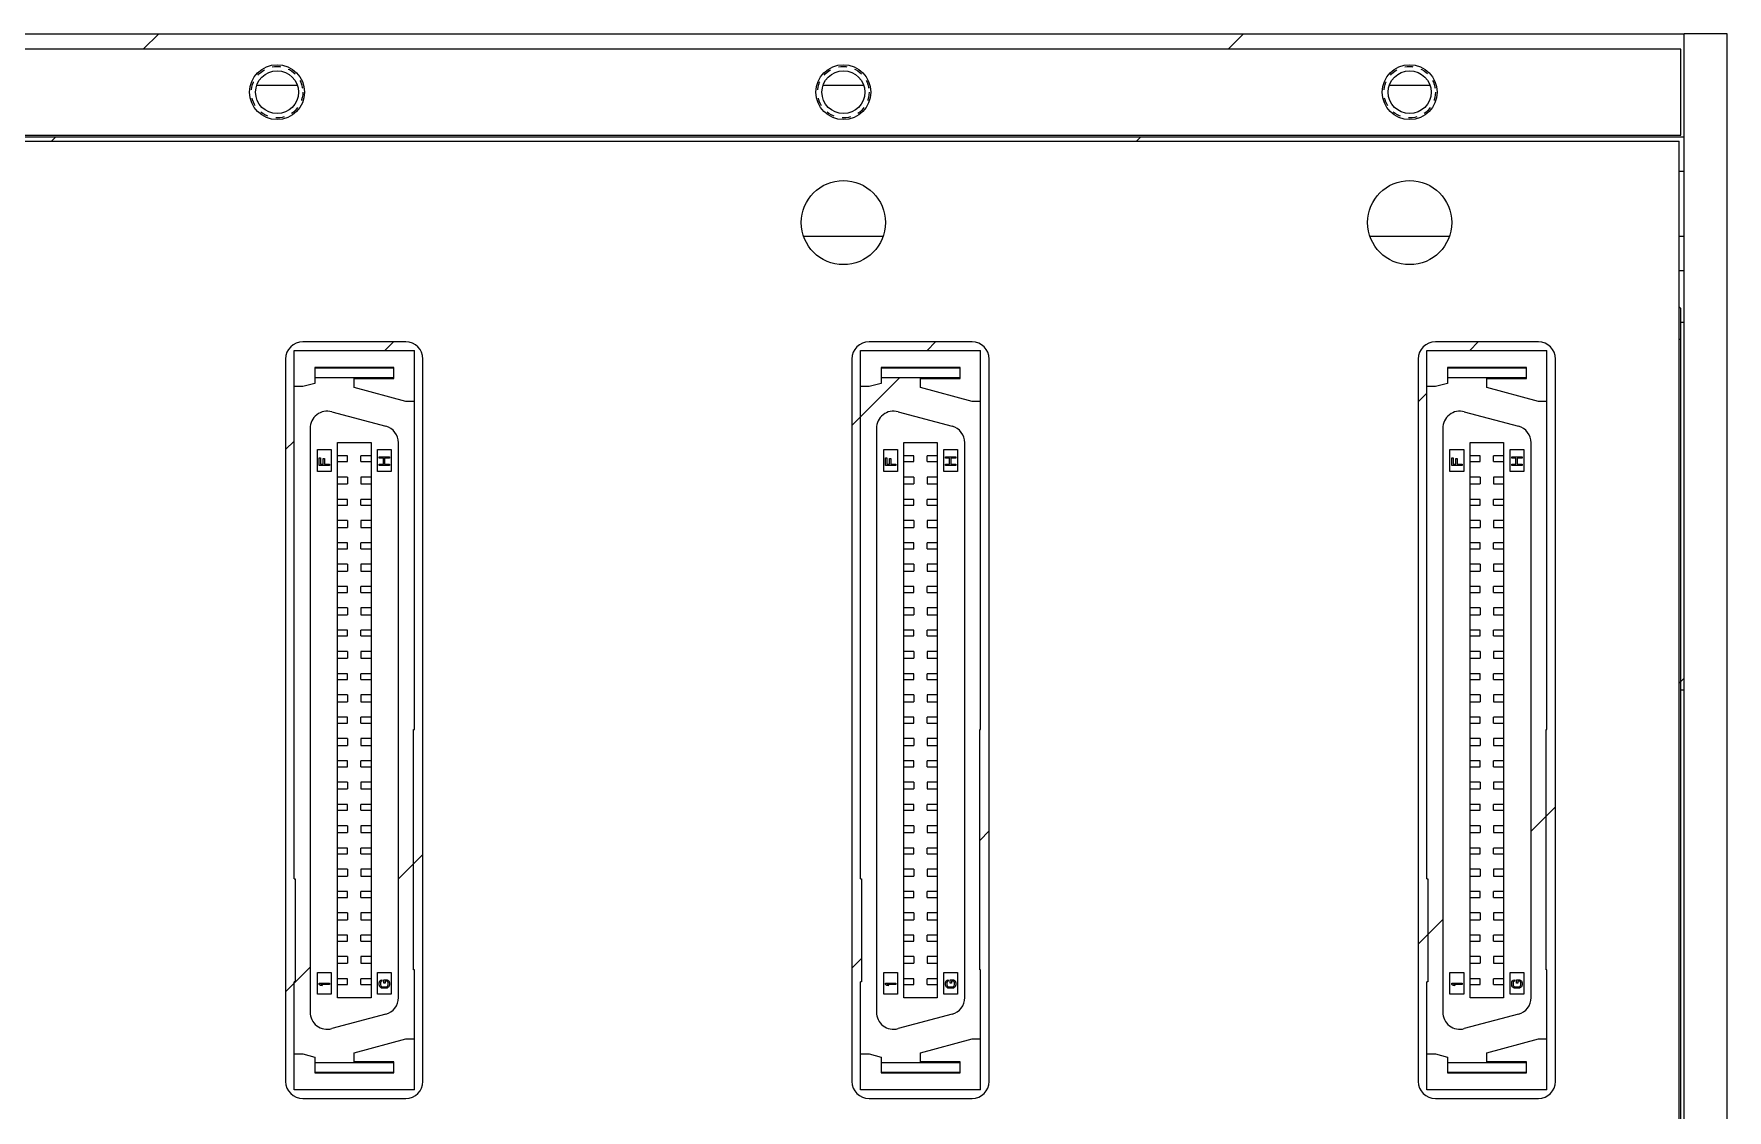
# Model space of a CAD drawing. Header units: inches. Extents: x 18 to 436, y 25 to 155.
# Drawn here: x 335 to 433.7, y 92.7 to 155.4 of the extents above; entities that cross this region are included whole.
import ezdxf

# ---------------------------------------------------------------- set-up
doc = ezdxf.new("R2010")
doc.units = ezdxf.units.IN
doc.header["$LTSCALE"] = 4.84
doc.header["$MEASUREMENT"] = 0
doc.linetypes.add('HIDDEN', pattern=[0.2, 0.1, -0.1])
for name, color, linetype in [('BSM712_PCB_ADXF_CONTINUOUS_LINE', 7, 'CONTINUOUS'), ('BSMJ712_4_001_DXF_HIDDEN_LINE', 7, 'CONTINUOUS'), ('BSMJ712_4_00DXF_CONTINUOUS_LINE', 7, 'CONTINUOUS'), ('BSMJ712_4_01DXF_CONTINUOUS_LINE', 7, 'CONTINUOUS'), ('C-1734101-5-DXF_CONTINUOUS_LINE', 7, 'CONTINUOUS')]:
    doc.layers.add(name, color=color, linetype=linetype)

msp = doc.modelspace()

# ---------------------------------------------------------------- linework, layer by layer
at = {"layer": 'BSM712_PCB_ADXF_CONTINUOUS_LINE', "color": 7, "linetype": 'Continuous'}
for p, q in [((431.021, 139.444), (430.921, 139.544)), ((431.021, 41.444), (431.021, 139.444))]:
    msp.add_line(p, q, dxfattribs=at)
at = {"layer": 'BSM712_PCB_ADXF_CONTINUOUS_LINE', "color": 4, "linetype": 'Continuous'}
msp.add_line((430.921, 137.644), (431.021, 137.644), dxfattribs=at)
at = {"layer": 'BSMJ712_4_001_DXF_HIDDEN_LINE', "color": 8, "linetype": 'HIDDEN'}
for centre in [(349.221, 152.044), (382.221, 152.044), (415.221, 152.044)]:
    msp.add_circle(centre, 1.5, dxfattribs=at)
at = {"layer": 'BSMJ712_4_00DXF_CONTINUOUS_LINE', "color": 7, "linetype": 'Continuous'}
for p, q in [((20.221, 155.444), (431.221, 155.444)), ((431.221, 25.444), (431.221, 155.444)), ((433.721, 155.444), (431.221, 155.444)), ((433.721, 25.444), (433.721, 155.444)), ((350.402, 152.444), (348.041, 152.444)), ((383.402, 152.444), (381.041, 152.444)), ((416.402, 152.444), (414.041, 152.444)), ((20.221, 149.444), (431.221, 149.444)), ((20.521, 149.194), (430.921, 149.194)), ((430.921, 31.694), (430.921, 149.194)), ((430.921, 147.444), (431.221, 147.444)), ((379.908, 143.644), (384.535, 143.644)), ((412.908, 143.644), (417.535, 143.644)), ((430.921, 143.644), (431.221, 143.644)), ((430.921, 141.644), (431.221, 141.644)), ((431.021, 138.644), (431.221, 138.644)), ((356.721, 137.494), (350.721, 137.494)), ((389.721, 137.494), (383.721, 137.494)), ((422.721, 137.494), (416.721, 137.494)), ((349.721, 136.494), (349.721, 94.394)), ((357.721, 94.394), (357.721, 136.494)), ((382.721, 136.494), (382.721, 94.394)), ((390.721, 94.394), (390.721, 136.494)), ((415.721, 136.494), (415.721, 94.394)), ((423.721, 94.394), (423.721, 136.494)), ((431.221, 117.194), (431.021, 117.194)), ((350.721, 93.394), (356.721, 93.394)), ((383.721, 93.394), (389.721, 93.394)), ((416.721, 93.394), (422.721, 93.394))]:
    msp.add_line(p, q, dxfattribs=at)
at = {"layer": 'BSMJ712_4_00DXF_CONTINUOUS_LINE', "color": 2, "linetype": 'Continuous'}
for p, q in [((341.426, 154.544), (342.326, 155.444)), ((404.647, 154.544), (405.547, 155.444)), ((336.076, 149.194), (336.326, 149.444)), ((399.297, 149.194), (399.547, 149.444)), ((355.5, 136.994), (356, 137.494)), ((387.097, 136.994), (387.597, 137.494)), ((418.721, 136.994), (419.221, 137.494)), ((382.721, 132.618), (385.491, 135.388)), ((386.063, 135.96), (386.102, 135.999)), ((415.721, 133.994), (416.221, 134.494)), ((349.721, 131.215), (350.221, 131.715)), ((430.921, 117.597), (431.221, 117.897)), ((422.296, 108.972), (423.721, 110.397)), ((390.166, 108.439), (390.721, 108.994)), ((356.296, 106.193), (357.721, 107.618)), ((415.721, 102.397), (417.146, 103.822)), ((349.721, 99.618), (351.146, 101.043)), ((382.721, 100.994), (383.276, 101.549))]:
    msp.add_line(p, q, dxfattribs=at)
at = {"layer": 'BSMJ712_4_00DXF_CONTINUOUS_LINE', "color": 7, "linetype": 'Continuous'}
for centre, radius in [((349.221, 152.044), 1.25), ((382.221, 152.044), 1.25), ((415.221, 152.044), 1.25), ((382.221, 144.444), 2.45), ((415.221, 144.444), 2.45)]:
    msp.add_circle(centre, radius, dxfattribs=at)
for centre, radius, start, end in [((348.214, 150.823), 1.62, 90.00216, 96.40108), ((350.228, 150.823), 1.62, 83.59892, 89.99784), ((381.214, 150.823), 1.62, 90.00216, 96.40108), ((383.228, 150.823), 1.62, 83.59892, 89.99784), ((414.214, 150.823), 1.62, 90.00216, 96.40108), ((416.228, 150.823), 1.62, 83.59892, 89.99784), ((350.721, 136.494), 1, 90, 180), ((356.721, 136.494), 1, 0, 90), ((383.721, 136.494), 1, 90, 180), ((389.721, 136.494), 1, 0, 90), ((416.721, 136.494), 1, 90, 180), ((422.721, 136.494), 1, 0, 90), ((350.721, 94.394), 1, 180, 270), ((356.721, 94.394), 1, 270, 0), ((383.721, 94.394), 1, 180, 270), ((389.721, 94.394), 1, 270, 0), ((416.721, 94.394), 1, 180, 270), ((422.721, 94.394), 1, 270, 0)]:
    msp.add_arc(centre, radius, start, end, dxfattribs=at)
at = {"layer": 'BSMJ712_4_01DXF_CONTINUOUS_LINE', "color": 7, "linetype": 'Continuous'}
for p, q in [((431.021, 154.544), (20.421, 154.544)), ((431.021, 149.544), (431.021, 154.544)), ((20.421, 149.544), (431.021, 149.544))]:
    msp.add_line(p, q, dxfattribs=at)
for centre in [(349.221, 152.044), (382.221, 152.044), (415.221, 152.044)]:
    msp.add_circle(centre, 1.6, dxfattribs=at)
at = {"layer": 'C-1734101-5-DXF_CONTINUOUS_LINE', "color": 7, "linetype": 'Continuous'}
for p, q in [((350.221, 136.994), (357.221, 136.994)), ((350.221, 106.204), (350.221, 136.994)), ((357.221, 114.894), (357.221, 136.994)), ((383.221, 136.994), (390.221, 136.994)), ((383.221, 106.204), (383.221, 136.994)), ((390.221, 114.894), (390.221, 136.994)), ((416.221, 136.994), (423.221, 136.994)), ((416.221, 106.204), (416.221, 136.994)), ((423.221, 114.894), (423.221, 136.994)), ((356.021, 135.999), (351.421, 135.999)), ((351.421, 135.999), (351.421, 135.074)), ((356.021, 135.96), (351.421, 135.96)), ((356.021, 135.388), (351.421, 135.388)), ((353.721, 135.349), (356.021, 135.349)), ((353.721, 134.827), (353.721, 135.349)), ((356.021, 135.349), (356.021, 135.999)), ((389.021, 135.999), (384.421, 135.999)), ((384.421, 135.999), (384.421, 135.074)), ((389.021, 135.96), (384.421, 135.96)), ((389.021, 135.388), (384.421, 135.388)), ((386.721, 135.349), (389.021, 135.349)), ((386.721, 134.827), (386.721, 135.349)), ((389.021, 135.349), (389.021, 135.999)), ((422.021, 135.999), (417.421, 135.999)), ((417.421, 135.999), (417.421, 135.074)), ((422.021, 135.96), (417.421, 135.96)), ((422.021, 135.388), (417.421, 135.388)), ((419.721, 135.349), (422.021, 135.349)), ((419.721, 134.827), (419.721, 135.349)), ((422.021, 135.349), (422.021, 135.999)), ((350.721, 134.886), (350.221, 134.886)), ((351.421, 135.074), (350.721, 134.886)), ((356.721, 134.023), (353.721, 134.827)), ((383.721, 134.886), (383.221, 134.886)), ((384.421, 135.074), (383.721, 134.886)), ((389.721, 134.023), (386.721, 134.827)), ((416.721, 134.886), (416.221, 134.886)), ((417.421, 135.074), (416.721, 134.886)), ((422.721, 134.023), (419.721, 134.827)), ((352.405, 133.42), (355.555, 132.576)), ((357.221, 134.023), (356.721, 134.023)), ((385.405, 133.42), (388.555, 132.576)), ((390.221, 134.023), (389.721, 134.023)), ((418.405, 133.42), (421.555, 132.576)), ((423.221, 134.023), (422.721, 134.023)), ((351.146, 132.454), (351.146, 98.434)), ((384.146, 132.454), (384.146, 98.434)), ((417.146, 132.454), (417.146, 98.434)), ((352.746, 131.634), (354.696, 131.634)), ((352.746, 99.254), (352.746, 131.634)), ((354.696, 131.634), (354.696, 99.254)), ((356.296, 99.278), (356.296, 131.61)), ((385.746, 131.634), (387.696, 131.634)), ((385.746, 99.254), (385.746, 131.634)), ((387.696, 131.634), (387.696, 99.254)), ((389.296, 99.278), (389.296, 131.61)), ((418.746, 131.634), (420.696, 131.634)), ((418.746, 99.254), (418.746, 131.634)), ((420.696, 131.634), (420.696, 99.254)), ((422.296, 99.278), (422.296, 131.61)), ((351.571, 131.214), (352.371, 131.214)), ((351.571, 129.944), (351.571, 131.214)), ((351.671, 130.744), (351.748, 130.744)), ((351.671, 130.294), (351.671, 130.744)), ((352.271, 130.294), (351.671, 130.294)), ((351.748, 130.744), (351.748, 130.369)), ((351.748, 130.369), (351.914, 130.369)), ((351.914, 130.694), (351.99, 130.694)), ((351.914, 130.369), (351.914, 130.694)), ((351.99, 130.694), (351.99, 130.369)), ((351.99, 130.369), (352.271, 130.369)), ((352.271, 130.369), (352.271, 130.294)), ((352.371, 131.214), (352.371, 129.944)), ((353.331, 130.854), (352.746, 130.854)), ((352.746, 130.514), (353.331, 130.514)), ((353.331, 130.514), (353.331, 130.854)), ((354.696, 130.854), (354.111, 130.854)), ((354.111, 130.514), (354.111, 130.854)), ((354.111, 130.514), (354.696, 130.514)), ((355.071, 131.214), (355.871, 131.214)), ((355.071, 129.944), (355.071, 131.214)), ((355.171, 130.794), (355.771, 130.794)), ((355.171, 130.719), (355.171, 130.794)), ((355.414, 130.719), (355.171, 130.719)), ((355.171, 130.369), (355.414, 130.369)), ((355.171, 130.294), (355.171, 130.369)), ((355.771, 130.294), (355.171, 130.294)), ((355.414, 130.369), (355.414, 130.719)), ((355.771, 130.719), (355.49, 130.719)), ((355.49, 130.719), (355.49, 130.369)), ((355.49, 130.369), (355.771, 130.369)), ((355.771, 130.794), (355.771, 130.719)), ((355.771, 130.369), (355.771, 130.294)), ((355.871, 131.214), (355.871, 129.944)), ((384.571, 131.214), (385.371, 131.214)), ((384.571, 129.944), (384.571, 131.214)), ((384.671, 130.744), (384.748, 130.744)), ((384.671, 130.294), (384.671, 130.744)), ((385.271, 130.294), (384.671, 130.294)), ((384.748, 130.744), (384.748, 130.369)), ((384.748, 130.369), (384.914, 130.369)), ((384.914, 130.694), (384.99, 130.694)), ((384.914, 130.369), (384.914, 130.694)), ((384.99, 130.694), (384.99, 130.369)), ((384.99, 130.369), (385.271, 130.369)), ((385.271, 130.369), (385.271, 130.294)), ((385.371, 131.214), (385.371, 129.944)), ((386.331, 130.854), (385.746, 130.854)), ((385.746, 130.514), (386.331, 130.514)), ((386.331, 130.514), (386.331, 130.854)), ((387.696, 130.854), (387.111, 130.854)), ((387.111, 130.514), (387.111, 130.854)), ((387.111, 130.514), (387.696, 130.514)), ((388.071, 131.214), (388.871, 131.214)), ((388.071, 129.944), (388.071, 131.214)), ((388.171, 130.794), (388.771, 130.794)), ((388.171, 130.719), (388.171, 130.794)), ((388.414, 130.719), (388.171, 130.719)), ((388.171, 130.369), (388.414, 130.369)), ((388.171, 130.294), (388.171, 130.369)), ((388.771, 130.294), (388.171, 130.294)), ((388.414, 130.369), (388.414, 130.719)), ((388.771, 130.719), (388.49, 130.719)), ((388.49, 130.719), (388.49, 130.369)), ((388.49, 130.369), (388.771, 130.369)), ((388.771, 130.794), (388.771, 130.719)), ((388.771, 130.369), (388.771, 130.294)), ((388.871, 131.214), (388.871, 129.944)), ((417.571, 131.214), (418.371, 131.214)), ((417.571, 129.944), (417.571, 131.214)), ((417.671, 130.744), (417.748, 130.744)), ((417.671, 130.294), (417.671, 130.744)), ((418.271, 130.294), (417.671, 130.294)), ((417.748, 130.744), (417.748, 130.369)), ((417.748, 130.369), (417.914, 130.369)), ((417.914, 130.694), (417.99, 130.694)), ((417.914, 130.369), (417.914, 130.694)), ((417.99, 130.694), (417.99, 130.369)), ((417.99, 130.369), (418.271, 130.369)), ((418.271, 130.369), (418.271, 130.294)), ((418.371, 131.214), (418.371, 129.944)), ((419.331, 130.854), (418.746, 130.854)), ((418.746, 130.514), (419.331, 130.514)), ((419.331, 130.514), (419.331, 130.854)), ((420.696, 130.854), (420.111, 130.854)), ((420.111, 130.514), (420.111, 130.854)), ((420.111, 130.514), (420.696, 130.514)), ((421.071, 131.214), (421.871, 131.214)), ((421.071, 129.944), (421.071, 131.214)), ((421.171, 130.794), (421.771, 130.794)), ((421.171, 130.719), (421.171, 130.794)), ((421.414, 130.719), (421.171, 130.719)), ((421.171, 130.369), (421.414, 130.369)), ((421.171, 130.294), (421.171, 130.369)), ((421.771, 130.294), (421.171, 130.294)), ((421.414, 130.369), (421.414, 130.719)), ((421.771, 130.719), (421.49, 130.719)), ((421.49, 130.719), (421.49, 130.369)), ((421.49, 130.369), (421.771, 130.369)), ((421.771, 130.794), (421.771, 130.719)), ((421.771, 130.369), (421.771, 130.294)), ((421.871, 131.214), (421.871, 129.944)), ((352.371, 129.944), (351.571, 129.944)), ((353.331, 129.614), (352.746, 129.614)), ((353.331, 129.614), (353.331, 129.214)), ((354.696, 129.614), (354.111, 129.614)), ((354.111, 129.614), (354.111, 129.214)), ((355.871, 129.944), (355.071, 129.944)), ((385.371, 129.944), (384.571, 129.944)), ((386.331, 129.614), (385.746, 129.614)), ((386.331, 129.614), (386.331, 129.214)), ((387.696, 129.614), (387.111, 129.614)), ((387.111, 129.614), (387.111, 129.214)), ((388.871, 129.944), (388.071, 129.944)), ((418.371, 129.944), (417.571, 129.944)), ((419.331, 129.614), (418.746, 129.614)), ((419.331, 129.614), (419.331, 129.214)), ((420.696, 129.614), (420.111, 129.614)), ((420.111, 129.614), (420.111, 129.214)), ((421.871, 129.944), (421.071, 129.944)), ((352.746, 129.214), (353.331, 129.214)), ((353.331, 128.314), (352.746, 128.314)), ((353.331, 127.974), (353.331, 128.314)), ((354.111, 129.214), (354.696, 129.214)), ((354.696, 128.314), (354.111, 128.314)), ((354.111, 127.974), (354.111, 128.314)), ((385.746, 129.214), (386.331, 129.214)), ((386.331, 128.314), (385.746, 128.314)), ((386.331, 127.974), (386.331, 128.314)), ((387.111, 129.214), (387.696, 129.214)), ((387.696, 128.314), (387.111, 128.314)), ((387.111, 127.974), (387.111, 128.314)), ((418.746, 129.214), (419.331, 129.214)), ((419.331, 128.314), (418.746, 128.314)), ((419.331, 127.974), (419.331, 128.314)), ((420.111, 129.214), (420.696, 129.214)), ((420.696, 128.314), (420.111, 128.314)), ((420.111, 127.974), (420.111, 128.314)), ((352.746, 127.974), (353.331, 127.974)), ((354.111, 127.974), (354.696, 127.974)), ((385.746, 127.974), (386.331, 127.974)), ((387.111, 127.974), (387.696, 127.974)), ((418.746, 127.974), (419.331, 127.974)), ((420.111, 127.974), (420.696, 127.974)), ((353.331, 127.074), (352.746, 127.074)), ((352.746, 126.674), (353.331, 126.674)), ((353.331, 127.074), (353.331, 126.674)), ((354.696, 127.074), (354.111, 127.074)), ((354.111, 127.074), (354.111, 126.674)), ((354.111, 126.674), (354.696, 126.674)), ((386.331, 127.074), (385.746, 127.074)), ((385.746, 126.674), (386.331, 126.674)), ((386.331, 127.074), (386.331, 126.674)), ((387.696, 127.074), (387.111, 127.074)), ((387.111, 127.074), (387.111, 126.674)), ((387.111, 126.674), (387.696, 126.674)), ((419.331, 127.074), (418.746, 127.074)), ((418.746, 126.674), (419.331, 126.674)), ((419.331, 127.074), (419.331, 126.674)), ((420.696, 127.074), (420.111, 127.074)), ((420.111, 127.074), (420.111, 126.674)), ((420.111, 126.674), (420.696, 126.674)), ((353.331, 125.774), (352.746, 125.774)), ((352.746, 125.434), (353.331, 125.434)), ((353.331, 125.434), (353.331, 125.774)), ((354.696, 125.774), (354.111, 125.774)), ((354.111, 125.434), (354.111, 125.774)), ((354.111, 125.434), (354.696, 125.434)), ((386.331, 125.774), (385.746, 125.774)), ((385.746, 125.434), (386.331, 125.434)), ((386.331, 125.434), (386.331, 125.774)), ((387.696, 125.774), (387.111, 125.774)), ((387.111, 125.434), (387.111, 125.774)), ((387.111, 125.434), (387.696, 125.434)), ((419.331, 125.774), (418.746, 125.774)), ((418.746, 125.434), (419.331, 125.434)), ((419.331, 125.434), (419.331, 125.774)), ((420.696, 125.774), (420.111, 125.774)), ((420.111, 125.434), (420.111, 125.774)), ((420.111, 125.434), (420.696, 125.434)), ((353.331, 124.534), (352.746, 124.534)), ((353.331, 124.534), (353.331, 124.134)), ((354.696, 124.534), (354.111, 124.534)), ((354.111, 124.534), (354.111, 124.134)), ((386.331, 124.534), (385.746, 124.534)), ((386.331, 124.534), (386.331, 124.134)), ((387.696, 124.534), (387.111, 124.534)), ((387.111, 124.534), (387.111, 124.134)), ((419.331, 124.534), (418.746, 124.534)), ((419.331, 124.534), (419.331, 124.134)), ((420.696, 124.534), (420.111, 124.534)), ((420.111, 124.534), (420.111, 124.134)), ((352.746, 124.134), (353.331, 124.134)), ((354.111, 124.134), (354.696, 124.134)), ((385.746, 124.134), (386.331, 124.134)), ((387.111, 124.134), (387.696, 124.134)), ((418.746, 124.134), (419.331, 124.134)), ((420.111, 124.134), (420.696, 124.134)), ((353.331, 123.234), (352.746, 123.234)), ((352.746, 122.894), (353.331, 122.894)), ((353.331, 122.894), (353.331, 123.234)), ((354.696, 123.234), (354.111, 123.234)), ((354.111, 122.894), (354.111, 123.234)), ((354.111, 122.894), (354.696, 122.894)), ((386.331, 123.234), (385.746, 123.234)), ((385.746, 122.894), (386.331, 122.894)), ((386.331, 122.894), (386.331, 123.234)), ((387.696, 123.234), (387.111, 123.234)), ((387.111, 122.894), (387.111, 123.234)), ((387.111, 122.894), (387.696, 122.894)), ((419.331, 123.234), (418.746, 123.234)), ((418.746, 122.894), (419.331, 122.894)), ((419.331, 122.894), (419.331, 123.234)), ((420.696, 123.234), (420.111, 123.234)), ((420.111, 122.894), (420.111, 123.234)), ((420.111, 122.894), (420.696, 122.894)), ((353.331, 121.994), (352.746, 121.994)), ((352.746, 121.594), (353.331, 121.594)), ((353.331, 121.994), (353.331, 121.594)), ((354.696, 121.994), (354.111, 121.994)), ((354.111, 121.994), (354.111, 121.594)), ((354.111, 121.594), (354.696, 121.594)), ((386.331, 121.994), (385.746, 121.994)), ((385.746, 121.594), (386.331, 121.594)), ((386.331, 121.994), (386.331, 121.594)), ((387.696, 121.994), (387.111, 121.994)), ((387.111, 121.994), (387.111, 121.594)), ((387.111, 121.594), (387.696, 121.594)), ((419.331, 121.994), (418.746, 121.994)), ((418.746, 121.594), (419.331, 121.594)), ((419.331, 121.994), (419.331, 121.594)), ((420.696, 121.994), (420.111, 121.994)), ((420.111, 121.994), (420.111, 121.594)), ((420.111, 121.594), (420.696, 121.594)), ((353.331, 120.694), (352.746, 120.694)), ((353.331, 120.354), (353.331, 120.694)), ((354.696, 120.694), (354.111, 120.694)), ((354.111, 120.354), (354.111, 120.694)), ((386.331, 120.694), (385.746, 120.694)), ((386.331, 120.354), (386.331, 120.694)), ((387.696, 120.694), (387.111, 120.694)), ((387.111, 120.354), (387.111, 120.694)), ((419.331, 120.694), (418.746, 120.694)), ((419.331, 120.354), (419.331, 120.694)), ((420.696, 120.694), (420.111, 120.694)), ((420.111, 120.354), (420.111, 120.694)), ((352.746, 120.354), (353.331, 120.354)), ((353.331, 119.454), (352.746, 119.454)), ((353.331, 119.454), (353.331, 119.054)), ((354.111, 120.354), (354.696, 120.354)), ((354.696, 119.454), (354.111, 119.454)), ((354.111, 119.454), (354.111, 119.054)), ((385.746, 120.354), (386.331, 120.354)), ((386.331, 119.454), (385.746, 119.454)), ((386.331, 119.454), (386.331, 119.054)), ((387.111, 120.354), (387.696, 120.354)), ((387.696, 119.454), (387.111, 119.454)), ((387.111, 119.454), (387.111, 119.054)), ((418.746, 120.354), (419.331, 120.354)), ((419.331, 119.454), (418.746, 119.454)), ((419.331, 119.454), (419.331, 119.054)), ((420.111, 120.354), (420.696, 120.354)), ((420.696, 119.454), (420.111, 119.454)), ((420.111, 119.454), (420.111, 119.054)), ((352.746, 119.054), (353.331, 119.054)), ((354.111, 119.054), (354.696, 119.054)), ((385.746, 119.054), (386.331, 119.054)), ((387.111, 119.054), (387.696, 119.054)), ((418.746, 119.054), (419.331, 119.054)), ((420.111, 119.054), (420.696, 119.054)), ((353.331, 118.154), (352.746, 118.154)), ((352.746, 117.814), (353.331, 117.814)), ((353.331, 117.814), (353.331, 118.154)), ((354.696, 118.154), (354.111, 118.154)), ((354.111, 117.814), (354.111, 118.154)), ((354.111, 117.814), (354.696, 117.814)), ((386.331, 118.154), (385.746, 118.154)), ((385.746, 117.814), (386.331, 117.814)), ((386.331, 117.814), (386.331, 118.154)), ((387.696, 118.154), (387.111, 118.154)), ((387.111, 117.814), (387.111, 118.154)), ((387.111, 117.814), (387.696, 117.814)), ((419.331, 118.154), (418.746, 118.154)), ((418.746, 117.814), (419.331, 117.814)), ((419.331, 117.814), (419.331, 118.154)), ((420.696, 118.154), (420.111, 118.154)), ((420.111, 117.814), (420.111, 118.154)), ((420.111, 117.814), (420.696, 117.814)), ((353.331, 116.914), (352.746, 116.914)), ((352.746, 116.514), (353.331, 116.514)), ((353.331, 116.914), (353.331, 116.514)), ((354.696, 116.914), (354.111, 116.914)), ((354.111, 116.914), (354.111, 116.514)), ((354.111, 116.514), (354.696, 116.514)), ((386.331, 116.914), (385.746, 116.914)), ((385.746, 116.514), (386.331, 116.514)), ((386.331, 116.914), (386.331, 116.514)), ((387.696, 116.914), (387.111, 116.914)), ((387.111, 116.914), (387.111, 116.514)), ((387.111, 116.514), (387.696, 116.514)), ((419.331, 116.914), (418.746, 116.914)), ((418.746, 116.514), (419.331, 116.514)), ((419.331, 116.914), (419.331, 116.514)), ((420.696, 116.914), (420.111, 116.914)), ((420.111, 116.914), (420.111, 116.514)), ((420.111, 116.514), (420.696, 116.514)), ((353.331, 115.614), (352.746, 115.614)), ((353.331, 115.274), (353.331, 115.614)), ((354.696, 115.614), (354.111, 115.614)), ((354.111, 115.274), (354.111, 115.614)), ((386.331, 115.614), (385.746, 115.614)), ((386.331, 115.274), (386.331, 115.614)), ((387.696, 115.614), (387.111, 115.614)), ((387.111, 115.274), (387.111, 115.614)), ((419.331, 115.614), (418.746, 115.614)), ((419.331, 115.274), (419.331, 115.614)), ((420.696, 115.614), (420.111, 115.614)), ((420.111, 115.274), (420.111, 115.614)), ((352.746, 115.274), (353.331, 115.274)), ((354.111, 115.274), (354.696, 115.274)), ((357.166, 114.894), (357.221, 114.894)), ((357.166, 100.894), (357.166, 114.894)), ((385.746, 115.274), (386.331, 115.274)), ((387.111, 115.274), (387.696, 115.274)), ((390.166, 114.894), (390.221, 114.894)), ((390.166, 100.894), (390.166, 114.894)), ((418.746, 115.274), (419.331, 115.274)), ((420.111, 115.274), (420.696, 115.274)), ((423.166, 114.894), (423.221, 114.894)), ((423.166, 100.894), (423.166, 114.894)), ((353.331, 114.374), (352.746, 114.374)), ((352.746, 113.974), (353.331, 113.974)), ((353.331, 114.374), (353.331, 113.974)), ((354.696, 114.374), (354.111, 114.374)), ((354.111, 114.374), (354.111, 113.974)), ((354.111, 113.974), (354.696, 113.974)), ((386.331, 114.374), (385.746, 114.374)), ((385.746, 113.974), (386.331, 113.974)), ((386.331, 114.374), (386.331, 113.974)), ((387.696, 114.374), (387.111, 114.374)), ((387.111, 114.374), (387.111, 113.974)), ((387.111, 113.974), (387.696, 113.974)), ((419.331, 114.374), (418.746, 114.374)), ((418.746, 113.974), (419.331, 113.974)), ((419.331, 114.374), (419.331, 113.974)), ((420.696, 114.374), (420.111, 114.374)), ((420.111, 114.374), (420.111, 113.974)), ((420.111, 113.974), (420.696, 113.974)), ((353.331, 113.074), (352.746, 113.074)), ((352.746, 112.734), (353.331, 112.734)), ((353.331, 112.734), (353.331, 113.074)), ((354.696, 113.074), (354.111, 113.074)), ((354.111, 112.734), (354.111, 113.074)), ((354.111, 112.734), (354.696, 112.734)), ((386.331, 113.074), (385.746, 113.074)), ((385.746, 112.734), (386.331, 112.734)), ((386.331, 112.734), (386.331, 113.074)), ((387.696, 113.074), (387.111, 113.074)), ((387.111, 112.734), (387.111, 113.074)), ((387.111, 112.734), (387.696, 112.734)), ((419.331, 113.074), (418.746, 113.074)), ((418.746, 112.734), (419.331, 112.734)), ((419.331, 112.734), (419.331, 113.074)), ((420.696, 113.074), (420.111, 113.074)), ((420.111, 112.734), (420.111, 113.074)), ((420.111, 112.734), (420.696, 112.734)), ((353.331, 111.834), (352.746, 111.834)), ((353.331, 111.834), (353.331, 111.434)), ((354.696, 111.834), (354.111, 111.834)), ((354.111, 111.834), (354.111, 111.434)), ((386.331, 111.834), (385.746, 111.834)), ((386.331, 111.834), (386.331, 111.434)), ((387.696, 111.834), (387.111, 111.834)), ((387.111, 111.834), (387.111, 111.434)), ((419.331, 111.834), (418.746, 111.834)), ((419.331, 111.834), (419.331, 111.434)), ((420.696, 111.834), (420.111, 111.834)), ((420.111, 111.834), (420.111, 111.434)), ((352.746, 111.434), (353.331, 111.434)), ((353.331, 110.534), (352.746, 110.534)), ((353.331, 110.194), (353.331, 110.534)), ((354.111, 111.434), (354.696, 111.434)), ((354.696, 110.534), (354.111, 110.534)), ((354.111, 110.194), (354.111, 110.534)), ((385.746, 111.434), (386.331, 111.434)), ((386.331, 110.534), (385.746, 110.534)), ((386.331, 110.194), (386.331, 110.534)), ((387.111, 111.434), (387.696, 111.434)), ((387.696, 110.534), (387.111, 110.534)), ((387.111, 110.194), (387.111, 110.534)), ((418.746, 111.434), (419.331, 111.434)), ((419.331, 110.534), (418.746, 110.534)), ((419.331, 110.194), (419.331, 110.534)), ((420.111, 111.434), (420.696, 111.434)), ((420.696, 110.534), (420.111, 110.534)), ((420.111, 110.194), (420.111, 110.534)), ((352.746, 110.194), (353.331, 110.194)), ((354.111, 110.194), (354.696, 110.194)), ((385.746, 110.194), (386.331, 110.194)), ((387.111, 110.194), (387.696, 110.194)), ((418.746, 110.194), (419.331, 110.194)), ((420.111, 110.194), (420.696, 110.194)), ((353.331, 109.294), (352.746, 109.294)), ((352.746, 108.894), (353.331, 108.894)), ((353.331, 109.294), (353.331, 108.894)), ((354.696, 109.294), (354.111, 109.294)), ((354.111, 109.294), (354.111, 108.894)), ((354.111, 108.894), (354.696, 108.894)), ((386.331, 109.294), (385.746, 109.294)), ((385.746, 108.894), (386.331, 108.894)), ((386.331, 109.294), (386.331, 108.894)), ((387.696, 109.294), (387.111, 109.294)), ((387.111, 109.294), (387.111, 108.894)), ((387.111, 108.894), (387.696, 108.894)), ((419.331, 109.294), (418.746, 109.294)), ((418.746, 108.894), (419.331, 108.894)), ((419.331, 109.294), (419.331, 108.894)), ((420.696, 109.294), (420.111, 109.294)), ((420.111, 109.294), (420.111, 108.894)), ((420.111, 108.894), (420.696, 108.894)), ((353.331, 107.994), (352.746, 107.994)), ((352.746, 107.654), (353.331, 107.654)), ((353.331, 107.654), (353.331, 107.994)), ((354.696, 107.994), (354.111, 107.994)), ((354.111, 107.654), (354.111, 107.994)), ((354.111, 107.654), (354.696, 107.654)), ((386.331, 107.994), (385.746, 107.994)), ((385.746, 107.654), (386.331, 107.654)), ((386.331, 107.654), (386.331, 107.994)), ((387.696, 107.994), (387.111, 107.994)), ((387.111, 107.654), (387.111, 107.994)), ((387.111, 107.654), (387.696, 107.654)), ((419.331, 107.994), (418.746, 107.994)), ((418.746, 107.654), (419.331, 107.654)), ((419.331, 107.654), (419.331, 107.994)), ((420.696, 107.994), (420.111, 107.994)), ((420.111, 107.654), (420.111, 107.994)), ((420.111, 107.654), (420.696, 107.654)), ((353.331, 106.754), (352.746, 106.754)), ((353.331, 106.754), (353.331, 106.354)), ((354.696, 106.754), (354.111, 106.754)), ((354.111, 106.754), (354.111, 106.354)), ((386.331, 106.754), (385.746, 106.754)), ((386.331, 106.754), (386.331, 106.354)), ((387.696, 106.754), (387.111, 106.754)), ((387.111, 106.754), (387.111, 106.354)), ((419.331, 106.754), (418.746, 106.754)), ((419.331, 106.754), (419.331, 106.354)), ((420.696, 106.754), (420.111, 106.754)), ((420.111, 106.754), (420.111, 106.354)), ((350.221, 106.204), (350.276, 106.204)), ((350.276, 106.204), (350.276, 100.204)), ((352.746, 106.354), (353.331, 106.354)), ((354.111, 106.354), (354.696, 106.354)), ((383.221, 106.204), (383.276, 106.204)), ((383.276, 106.204), (383.276, 100.204)), ((385.746, 106.354), (386.331, 106.354)), ((387.111, 106.354), (387.696, 106.354)), ((416.221, 106.204), (416.276, 106.204)), ((416.276, 106.204), (416.276, 100.204)), ((418.746, 106.354), (419.331, 106.354)), ((420.111, 106.354), (420.696, 106.354)), ((353.331, 105.454), (352.746, 105.454)), ((352.746, 105.114), (353.331, 105.114)), ((353.331, 105.114), (353.331, 105.454)), ((354.696, 105.454), (354.111, 105.454)), ((354.111, 105.114), (354.111, 105.454)), ((354.111, 105.114), (354.696, 105.114)), ((386.331, 105.454), (385.746, 105.454)), ((385.746, 105.114), (386.331, 105.114)), ((386.331, 105.114), (386.331, 105.454)), ((387.696, 105.454), (387.111, 105.454)), ((387.111, 105.114), (387.111, 105.454)), ((387.111, 105.114), (387.696, 105.114)), ((419.331, 105.454), (418.746, 105.454)), ((418.746, 105.114), (419.331, 105.114)), ((419.331, 105.114), (419.331, 105.454)), ((420.696, 105.454), (420.111, 105.454)), ((420.111, 105.114), (420.111, 105.454)), ((420.111, 105.114), (420.696, 105.114)), ((353.331, 104.214), (352.746, 104.214)), ((352.746, 103.814), (353.331, 103.814)), ((353.331, 104.214), (353.331, 103.814)), ((354.696, 104.214), (354.111, 104.214)), ((354.111, 104.214), (354.111, 103.814)), ((354.111, 103.814), (354.696, 103.814)), ((386.331, 104.214), (385.746, 104.214)), ((385.746, 103.814), (386.331, 103.814)), ((386.331, 104.214), (386.331, 103.814)), ((387.696, 104.214), (387.111, 104.214)), ((387.111, 104.214), (387.111, 103.814)), ((387.111, 103.814), (387.696, 103.814)), ((419.331, 104.214), (418.746, 104.214)), ((418.746, 103.814), (419.331, 103.814)), ((419.331, 104.214), (419.331, 103.814)), ((420.696, 104.214), (420.111, 104.214)), ((420.111, 104.214), (420.111, 103.814)), ((420.111, 103.814), (420.696, 103.814)), ((353.331, 102.914), (352.746, 102.914)), ((353.331, 102.574), (353.331, 102.914)), ((354.696, 102.914), (354.111, 102.914)), ((354.111, 102.574), (354.111, 102.914)), ((386.331, 102.914), (385.746, 102.914)), ((386.331, 102.574), (386.331, 102.914)), ((387.696, 102.914), (387.111, 102.914)), ((387.111, 102.574), (387.111, 102.914)), ((419.331, 102.914), (418.746, 102.914)), ((419.331, 102.574), (419.331, 102.914)), ((420.696, 102.914), (420.111, 102.914)), ((420.111, 102.574), (420.111, 102.914)), ((352.746, 102.574), (353.331, 102.574)), ((353.331, 101.674), (352.746, 101.674)), ((353.331, 101.674), (353.331, 101.274)), ((354.111, 102.574), (354.696, 102.574)), ((354.696, 101.674), (354.111, 101.674)), ((354.111, 101.674), (354.111, 101.274)), ((385.746, 102.574), (386.331, 102.574)), ((386.331, 101.674), (385.746, 101.674)), ((386.331, 101.674), (386.331, 101.274)), ((387.111, 102.574), (387.696, 102.574)), ((387.696, 101.674), (387.111, 101.674)), ((387.111, 101.674), (387.111, 101.274)), ((418.746, 102.574), (419.331, 102.574)), ((419.331, 101.674), (418.746, 101.674)), ((419.331, 101.674), (419.331, 101.274)), ((420.111, 102.574), (420.696, 102.574)), ((420.696, 101.674), (420.111, 101.674)), ((420.111, 101.674), (420.111, 101.274)), ((351.571, 100.744), (352.371, 100.744)), ((351.571, 99.474), (351.571, 100.744)), ((352.371, 100.744), (352.371, 99.474)), ((352.746, 101.274), (353.331, 101.274)), ((354.111, 101.274), (354.696, 101.274)), ((355.071, 100.744), (355.871, 100.744)), ((355.071, 99.474), (355.071, 100.744)), ((355.871, 100.744), (355.871, 99.474)), ((357.221, 100.894), (357.166, 100.894)), ((357.221, 93.894), (357.221, 100.894)), ((384.571, 100.744), (385.371, 100.744)), ((384.571, 99.474), (384.571, 100.744)), ((385.371, 100.744), (385.371, 99.474)), ((385.746, 101.274), (386.331, 101.274)), ((387.111, 101.274), (387.696, 101.274)), ((388.071, 100.744), (388.871, 100.744)), ((388.071, 99.474), (388.071, 100.744)), ((388.871, 100.744), (388.871, 99.474)), ((390.221, 100.894), (390.166, 100.894)), ((390.221, 93.894), (390.221, 100.894)), ((417.571, 100.744), (418.371, 100.744)), ((417.571, 99.474), (417.571, 100.744)), ((418.371, 100.744), (418.371, 99.474)), ((418.746, 101.274), (419.331, 101.274)), ((420.111, 101.274), (420.696, 101.274)), ((421.071, 100.744), (421.871, 100.744)), ((421.071, 99.474), (421.071, 100.744)), ((421.871, 100.744), (421.871, 99.474)), ((423.221, 100.894), (423.166, 100.894)), ((423.221, 93.894), (423.221, 100.894)), ((350.276, 100.204), (350.221, 100.204)), ((350.221, 93.894), (350.221, 100.204)), ((351.671, 100.124), (352.271, 100.124)), ((351.671, 100.049), (351.671, 100.124)), ((351.761, 99.974), (351.671, 100.049)), ((351.863, 99.974), (351.761, 99.974)), ((352.271, 100.049), (351.773, 100.049)), ((351.773, 100.049), (351.863, 99.974)), ((352.271, 100.124), (352.271, 100.049)), ((353.331, 100.374), (352.746, 100.374)), ((352.746, 100.034), (353.331, 100.034)), ((353.331, 100.034), (353.331, 100.374)), ((354.696, 100.374), (354.111, 100.374)), ((354.111, 100.034), (354.111, 100.374)), ((354.111, 100.034), (354.696, 100.034)), ((355.171, 100.136), (355.184, 100.199)), ((355.171, 100.024), (355.171, 100.136)), ((355.184, 99.961), (355.171, 100.024)), ((355.184, 100.199), (355.209, 100.249)), ((355.209, 99.911), (355.184, 99.961)), ((355.209, 100.249), (355.261, 100.299)), ((355.261, 99.861), (355.209, 99.911)), ((355.261, 100.186), (355.248, 100.136)), ((355.248, 100.136), (355.248, 100.024)), ((355.248, 100.024), (355.261, 99.974)), ((355.261, 100.299), (355.324, 100.311)), ((355.286, 100.224), (355.261, 100.186)), ((355.261, 99.974), (355.286, 99.936)), ((355.312, 99.836), (355.261, 99.861)), ((355.324, 100.236), (355.286, 100.224)), ((355.286, 99.936), (355.324, 99.911)), ((355.375, 99.824), (355.312, 99.836)), ((355.324, 100.311), (355.324, 100.236)), ((355.324, 99.911), (355.375, 99.899)), ((355.375, 99.899), (355.567, 99.899)), ((355.567, 99.824), (355.375, 99.824)), ((355.439, 100.311), (355.631, 100.311)), ((355.439, 100.124), (355.439, 100.311)), ((355.516, 100.124), (355.439, 100.124)), ((355.618, 100.236), (355.516, 100.236)), ((355.516, 100.236), (355.516, 100.124)), ((355.567, 99.899), (355.618, 99.911)), ((355.631, 99.836), (355.567, 99.824)), ((355.656, 100.224), (355.618, 100.236)), ((355.618, 99.911), (355.656, 99.936)), ((355.631, 100.311), (355.682, 100.299)), ((355.682, 99.861), (355.631, 99.836)), ((355.682, 100.186), (355.656, 100.224)), ((355.656, 99.936), (355.682, 99.974)), ((355.682, 100.299), (355.733, 100.249)), ((355.695, 100.136), (355.682, 100.186)), ((355.682, 99.974), (355.695, 100.024)), ((355.733, 99.911), (355.682, 99.861)), ((355.695, 100.024), (355.695, 100.136)), ((355.733, 100.249), (355.758, 100.199)), ((355.758, 99.961), (355.733, 99.911)), ((355.758, 100.199), (355.771, 100.136)), ((355.771, 100.024), (355.758, 99.961)), ((355.771, 100.136), (355.771, 100.024)), ((383.276, 100.204), (383.221, 100.204)), ((383.221, 93.894), (383.221, 100.204)), ((384.671, 100.124), (385.271, 100.124)), ((384.671, 100.049), (384.671, 100.124)), ((384.761, 99.974), (384.671, 100.049)), ((384.863, 99.974), (384.761, 99.974)), ((385.271, 100.049), (384.773, 100.049)), ((384.773, 100.049), (384.863, 99.974)), ((385.271, 100.124), (385.271, 100.049)), ((386.331, 100.374), (385.746, 100.374)), ((385.746, 100.034), (386.331, 100.034)), ((386.331, 100.034), (386.331, 100.374)), ((387.696, 100.374), (387.111, 100.374)), ((387.111, 100.034), (387.111, 100.374)), ((387.111, 100.034), (387.696, 100.034)), ((388.171, 100.136), (388.184, 100.199)), ((388.171, 100.024), (388.171, 100.136)), ((388.184, 99.961), (388.171, 100.024)), ((388.184, 100.199), (388.209, 100.249)), ((388.209, 99.911), (388.184, 99.961)), ((388.209, 100.249), (388.261, 100.299)), ((388.261, 99.861), (388.209, 99.911)), ((388.261, 100.186), (388.248, 100.136)), ((388.248, 100.136), (388.248, 100.024)), ((388.248, 100.024), (388.261, 99.974)), ((388.261, 100.299), (388.324, 100.311)), ((388.286, 100.224), (388.261, 100.186)), ((388.261, 99.974), (388.286, 99.936)), ((388.312, 99.836), (388.261, 99.861)), ((388.324, 100.236), (388.286, 100.224)), ((388.286, 99.936), (388.324, 99.911)), ((388.375, 99.824), (388.312, 99.836)), ((388.324, 100.311), (388.324, 100.236)), ((388.324, 99.911), (388.375, 99.899)), ((388.375, 99.899), (388.567, 99.899)), ((388.567, 99.824), (388.375, 99.824)), ((388.439, 100.311), (388.631, 100.311)), ((388.439, 100.124), (388.439, 100.311)), ((388.516, 100.124), (388.439, 100.124)), ((388.618, 100.236), (388.516, 100.236)), ((388.516, 100.236), (388.516, 100.124)), ((388.567, 99.899), (388.618, 99.911)), ((388.631, 99.836), (388.567, 99.824)), ((388.656, 100.224), (388.618, 100.236)), ((388.618, 99.911), (388.656, 99.936)), ((388.631, 100.311), (388.682, 100.299)), ((388.682, 99.861), (388.631, 99.836)), ((388.682, 100.186), (388.656, 100.224)), ((388.656, 99.936), (388.682, 99.974)), ((388.682, 100.299), (388.733, 100.249)), ((388.695, 100.136), (388.682, 100.186)), ((388.682, 99.974), (388.695, 100.024)), ((388.733, 99.911), (388.682, 99.861)), ((388.695, 100.024), (388.695, 100.136)), ((388.733, 100.249), (388.758, 100.199)), ((388.758, 99.961), (388.733, 99.911)), ((388.758, 100.199), (388.771, 100.136)), ((388.771, 100.024), (388.758, 99.961)), ((388.771, 100.136), (388.771, 100.024)), ((416.276, 100.204), (416.221, 100.204)), ((416.221, 93.894), (416.221, 100.204)), ((417.671, 100.124), (418.271, 100.124)), ((417.671, 100.049), (417.671, 100.124)), ((417.761, 99.974), (417.671, 100.049)), ((417.863, 99.974), (417.761, 99.974)), ((418.271, 100.049), (417.773, 100.049)), ((417.773, 100.049), (417.863, 99.974)), ((418.271, 100.124), (418.271, 100.049)), ((419.331, 100.374), (418.746, 100.374)), ((418.746, 100.034), (419.331, 100.034)), ((419.331, 100.034), (419.331, 100.374)), ((420.696, 100.374), (420.111, 100.374)), ((420.111, 100.034), (420.111, 100.374)), ((420.111, 100.034), (420.696, 100.034)), ((421.171, 100.136), (421.184, 100.199)), ((421.171, 100.024), (421.171, 100.136)), ((421.184, 99.961), (421.171, 100.024)), ((421.184, 100.199), (421.209, 100.249)), ((421.209, 99.911), (421.184, 99.961)), ((421.209, 100.249), (421.261, 100.299)), ((421.261, 99.861), (421.209, 99.911)), ((421.261, 100.186), (421.248, 100.136)), ((421.248, 100.136), (421.248, 100.024)), ((421.248, 100.024), (421.261, 99.974)), ((421.261, 100.299), (421.324, 100.311)), ((421.286, 100.224), (421.261, 100.186)), ((421.261, 99.974), (421.286, 99.936)), ((421.312, 99.836), (421.261, 99.861)), ((421.324, 100.236), (421.286, 100.224)), ((421.286, 99.936), (421.324, 99.911)), ((421.375, 99.824), (421.312, 99.836)), ((421.324, 100.311), (421.324, 100.236)), ((421.324, 99.911), (421.375, 99.899)), ((421.375, 99.899), (421.567, 99.899)), ((421.567, 99.824), (421.375, 99.824)), ((421.439, 100.311), (421.631, 100.311)), ((421.439, 100.124), (421.439, 100.311)), ((421.516, 100.124), (421.439, 100.124)), ((421.618, 100.236), (421.516, 100.236)), ((421.516, 100.236), (421.516, 100.124)), ((421.567, 99.899), (421.618, 99.911)), ((421.631, 99.836), (421.567, 99.824)), ((421.656, 100.224), (421.618, 100.236)), ((421.618, 99.911), (421.656, 99.936)), ((421.631, 100.311), (421.682, 100.299)), ((421.682, 99.861), (421.631, 99.836)), ((421.682, 100.186), (421.656, 100.224)), ((421.656, 99.936), (421.682, 99.974)), ((421.682, 100.299), (421.733, 100.249)), ((421.695, 100.136), (421.682, 100.186)), ((421.682, 99.974), (421.695, 100.024)), ((421.733, 99.911), (421.682, 99.861)), ((421.695, 100.024), (421.695, 100.136)), ((421.733, 100.249), (421.758, 100.199)), ((421.758, 99.961), (421.733, 99.911)), ((421.758, 100.199), (421.771, 100.136)), ((421.771, 100.024), (421.758, 99.961)), ((421.771, 100.136), (421.771, 100.024)), ((352.371, 99.474), (351.571, 99.474)), ((354.696, 99.254), (352.746, 99.254)), ((355.871, 99.474), (355.071, 99.474)), ((385.371, 99.474), (384.571, 99.474)), ((387.696, 99.254), (385.746, 99.254)), ((388.871, 99.474), (388.071, 99.474)), ((418.371, 99.474), (417.571, 99.474)), ((420.696, 99.254), (418.746, 99.254)), ((421.871, 99.474), (421.071, 99.474)), ((355.555, 98.312), (352.405, 97.468)), ((388.555, 98.312), (385.405, 97.468)), ((421.555, 98.312), (418.405, 97.468)), ((353.721, 96.061), (356.721, 96.864)), ((356.721, 96.864), (357.221, 96.864)), ((386.721, 96.061), (389.721, 96.864)), ((389.721, 96.864), (390.221, 96.864)), ((419.721, 96.061), (422.721, 96.864)), ((422.721, 96.864), (423.221, 96.864)), ((350.221, 96.001), (350.721, 96.001)), ((350.721, 96.001), (351.421, 95.814)), ((351.421, 95.814), (351.421, 94.889)), ((353.721, 95.539), (353.721, 96.061)), ((383.221, 96.001), (383.721, 96.001)), ((383.721, 96.001), (384.421, 95.814)), ((384.421, 95.814), (384.421, 94.889)), ((386.721, 95.539), (386.721, 96.061)), ((416.221, 96.001), (416.721, 96.001)), ((416.721, 96.001), (417.421, 95.814)), ((417.421, 95.814), (417.421, 94.889)), ((419.721, 95.539), (419.721, 96.061)), ((351.421, 95.5), (356.021, 95.5)), ((351.421, 94.928), (356.021, 94.928)), ((351.421, 94.889), (356.021, 94.889)), ((356.021, 95.539), (353.721, 95.539)), ((356.021, 94.889), (356.021, 95.539)), ((384.421, 95.5), (389.021, 95.5)), ((384.421, 94.928), (389.021, 94.928)), ((384.421, 94.889), (389.021, 94.889)), ((389.021, 95.539), (386.721, 95.539)), ((389.021, 94.889), (389.021, 95.539)), ((417.421, 95.5), (422.021, 95.5)), ((417.421, 94.928), (422.021, 94.928)), ((417.421, 94.889), (422.021, 94.889)), ((422.021, 95.539), (419.721, 95.539)), ((422.021, 94.889), (422.021, 95.539)), ((357.221, 93.894), (350.221, 93.894)), ((390.221, 93.894), (383.221, 93.894)), ((423.221, 93.894), (416.221, 93.894))]:
    msp.add_line(p, q, dxfattribs=at)
for centre, start, end in [((352.146, 132.454), 75, 180), ((385.146, 132.454), 75, 180), ((418.146, 132.454), 75, 180), ((355.296, 131.61), 0, 75), ((388.296, 131.61), 0, 75), ((421.296, 131.61), 0, 75), ((355.296, 99.278), 285, 0), ((388.296, 99.278), 285, 0), ((421.296, 99.278), 285, 0), ((352.146, 98.434), 180, 285), ((385.146, 98.434), 180, 285), ((418.146, 98.434), 180, 285)]:
    msp.add_arc(centre, 1, start, end, dxfattribs=at)

doc.saveas('drawing.dxf')
